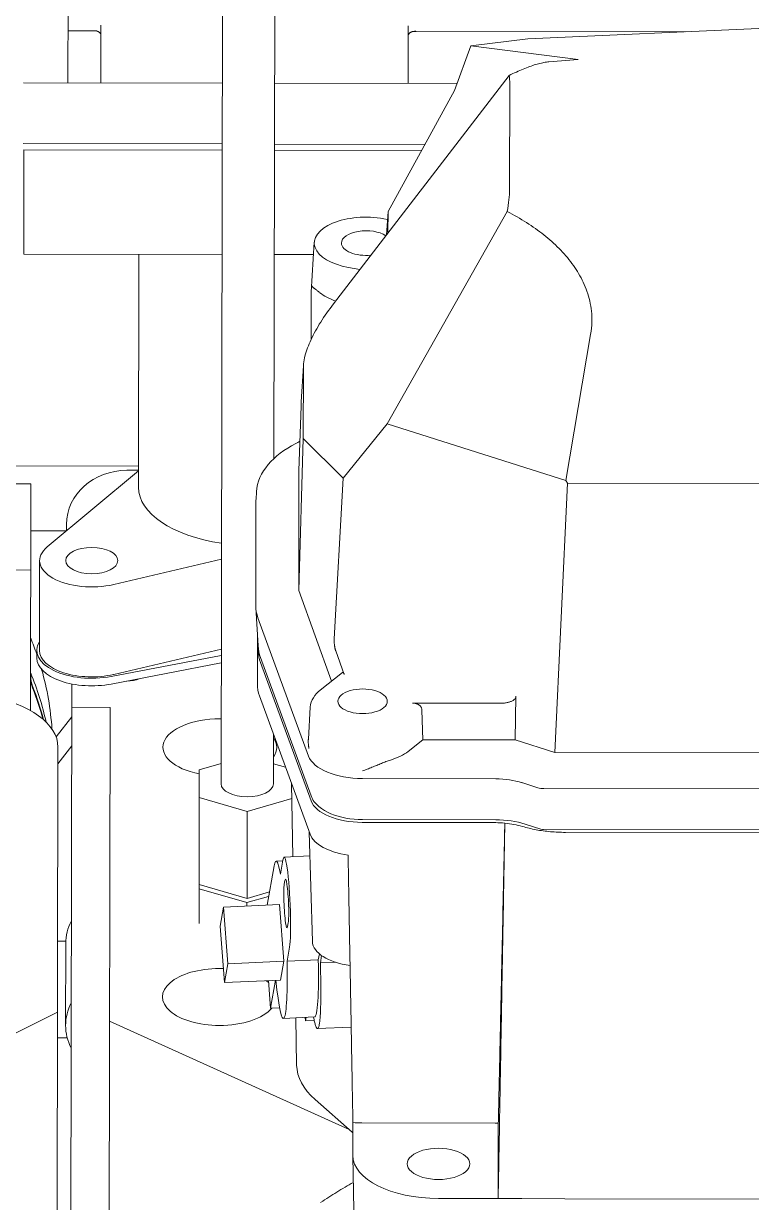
# Model space of a CAD drawing. Extents: x 766778 to 845620, y 133762 to 209800.
# Drawn here: x 785565.8 to 785698.5, y 190970.6 to 191185.5 of the extents above; entities that cross this region are included whole.
import ezdxf

# ---------------------------------------------------------------- set-up
doc = ezdxf.new("R2010")
doc.units = 0
doc.header["$MEASUREMENT"] = 0
doc.layers.get('0').update_dxf_attribs({"color": 1, "linetype": 'CONTINUOUS'})
doc.layers.add('LA-4748_SHOWN', color=2, linetype='CONTINUOUS', lineweight=53)

# ---------------------------------------------------------------- blocks, each defined once
blk = doc.blocks.new('ENGINE')
at = {"layer": 'LA-4748_SHOWN', "color": 252, "lineweight": 5}
for p, q in [((944525.45, 205869.1), (944525.63, 205903.84)), ((944552.92, 205741.26), (944553.72, 205893.61)), ((944562.75, 205800.47), (944563.24, 205893.56)), ((944531.45, 205869.07), (944531.5, 205879.57)), ((944587.45, 205868.77), (944587.5, 205879.27)), ((944530.08, 205878.55), (944525.5, 205878.58)), ((944530.71, 205878.52), (944525.5, 205878.55)), ((944530.08, 205878.55), (944530.1, 205878.55)), ((944530.1, 205878.55), (944530.11, 205878.55)), ((944530.11, 205878.55), (944530.13, 205878.55)), ((944530.13, 205878.55), (944530.14, 205878.55)), ((944530.14, 205878.55), (944530.15, 205878.55)), ((944530.15, 205878.55), (944530.16, 205878.55)), ((944530.16, 205878.55), (944530.17, 205878.55)), ((944530.17, 205878.55), (944530.18, 205878.55)), ((944530.18, 205878.55), (944530.19, 205878.55)), ((944530.19, 205878.55), (944530.2, 205878.55)), ((944530.2, 205878.55), (944530.21, 205878.55)), ((944530.21, 205878.55), (944530.22, 205878.55)), ((944530.22, 205878.55), (944530.24, 205878.55)), ((944530.24, 205878.55), (944530.26, 205878.56)), ((944530.26, 205878.56), (944530.28, 205878.56)), ((944530.28, 205878.56), (944530.3, 205878.56)), ((944530.3, 205878.56), (944530.32, 205878.56)), ((944530.32, 205878.56), (944530.35, 205878.56)), ((944530.35, 205878.56), (944530.37, 205878.56)), ((944530.37, 205878.56), (944530.4, 205878.56)), ((944530.4, 205878.56), (944530.43, 205878.56)), ((944530.43, 205878.56), (944530.45, 205878.56)), ((944530.45, 205878.56), (944530.48, 205878.56)), ((944530.48, 205878.56), (944530.51, 205878.56)), ((944530.53, 205878.56), (944530.51, 205878.56)), ((944530.56, 205878.56), (944530.53, 205878.56)), ((944530.58, 205878.55), (944530.56, 205878.56)), ((944530.61, 205878.55), (944530.58, 205878.55)), ((944530.65, 205878.54), (944530.61, 205878.55)), ((944530.68, 205878.53), (944530.65, 205878.54)), ((944530.72, 205878.52), (944530.68, 205878.53)), ((944530.76, 205878.51), (944530.72, 205878.52)), ((944530.8, 205878.49), (944530.76, 205878.51)), ((944530.84, 205878.48), (944530.8, 205878.49)), ((944530.89, 205878.45), (944530.84, 205878.48)), ((944530.94, 205878.43), (944530.89, 205878.45)), ((944530.98, 205878.4), (944530.94, 205878.43)), ((944531.03, 205878.38), (944530.98, 205878.4)), ((944531.08, 205878.34), (944531.03, 205878.38)), ((944531.13, 205878.31), (944531.08, 205878.34)), ((944531.17, 205878.27), (944531.13, 205878.31)), ((944531.22, 205878.23), (944531.17, 205878.27)), ((944531.27, 205878.18), (944531.22, 205878.23)), ((944531.32, 205878.14), (944531.27, 205878.18)), ((944531.36, 205878.09), (944531.32, 205878.14)), ((944531.41, 205878.03), (944531.36, 205878.09)), ((944531.45, 205877.98), (944531.41, 205878.03)), ((944531.49, 205877.92), (944531.45, 205877.98)), ((944587.54, 205877.68), (944587.49, 205877.62)), ((944587.58, 205877.74), (944587.54, 205877.68)), ((944587.63, 205877.79), (944587.58, 205877.74)), ((944587.67, 205877.84), (944587.63, 205877.79)), ((944587.72, 205877.89), (944587.67, 205877.84)), ((944587.77, 205877.93), (944587.72, 205877.89)), ((944587.82, 205877.97), (944587.77, 205877.93)), ((944587.87, 205878.01), (944587.82, 205877.97)), ((944587.92, 205878.04), (944587.87, 205878.01)), ((944587.96, 205878.08), (944587.92, 205878.04)), ((944588.01, 205878.1), (944587.96, 205878.08)), ((944588.06, 205878.13), (944588.01, 205878.1)), ((944588.11, 205878.15), (944588.06, 205878.13)), ((944588.15, 205878.17), (944588.11, 205878.15)), ((944588.19, 205878.19), (944588.15, 205878.17)), ((944588.24, 205878.21), (944588.19, 205878.19)), ((944588.28, 205878.22), (944588.24, 205878.21)), ((944588.31, 205878.23), (944588.28, 205878.22)), ((944637.47, 205877.96), (944588.29, 205878.22)), ((944588.35, 205878.24), (944588.31, 205878.23)), ((944588.38, 205878.24), (944588.35, 205878.24)), ((944588.41, 205878.25), (944588.38, 205878.24)), ((944588.44, 205878.25), (944588.41, 205878.25)), ((944588.47, 205878.25), (944588.44, 205878.25)), ((944588.49, 205878.25), (944588.47, 205878.25)), ((944588.49, 205878.25), (944588.52, 205878.25)), ((944588.52, 205878.25), (944588.55, 205878.25)), ((944588.55, 205878.25), (944588.58, 205878.25)), ((944588.58, 205878.25), (944588.61, 205878.25)), ((944588.61, 205878.25), (944588.63, 205878.25)), ((944588.63, 205878.25), (944588.66, 205878.25)), ((944588.66, 205878.25), (944588.69, 205878.25)), ((944588.69, 205878.25), (944588.71, 205878.25)), ((944588.71, 205878.25), (944588.74, 205878.25)), ((944588.74, 205878.25), (944588.76, 205878.25)), ((944588.76, 205878.25), (944588.77, 205878.25)), ((944588.77, 205878.25), (944588.78, 205878.25)), ((944588.78, 205878.25), (944588.79, 205878.25)), ((944588.79, 205878.25), (944588.8, 205878.25)), ((944588.8, 205878.25), (944588.81, 205878.25)), ((944588.81, 205878.25), (944588.82, 205878.25)), ((944588.82, 205878.25), (944588.83, 205878.25)), ((944588.83, 205878.25), (944588.84, 205878.25)), ((944588.84, 205878.25), (944588.85, 205878.25)), ((944588.85, 205878.25), (944588.86, 205878.24)), ((944588.86, 205878.24), (944588.87, 205878.24)), ((944588.87, 205878.24), (944588.88, 205878.24)), ((944588.88, 205878.24), (944588.9, 205878.24)), ((944588.9, 205878.24), (944588.92, 205878.24)), ((944638.02, 205877.99), (944588.92, 205878.24)), ((944609.32, 205876.79), (944652.75, 205878.6)), ((944595.91, 205867.46), (944598.91, 205875.6)), ((944598.91, 205875.6), (944609.32, 205876.79)), ((944618.43, 205872.99), (944598.91, 205875.6)), ((944612.22, 205872.49), (944612.46, 205872.53)), ((944612.46, 205872.53), (944612.68, 205872.56)), ((944612.68, 205872.56), (944612.91, 205872.59)), ((944612.91, 205872.59), (944613.12, 205872.61)), ((944618.43, 205872.99), (944613.12, 205872.61)), ((944606.2, 205870.32), (944606.53, 205870.48)), ((944606.53, 205870.48), (944606.86, 205870.63)), ((944606.86, 205870.63), (944607.18, 205870.77)), ((944607.18, 205870.77), (944607.5, 205870.91)), ((944607.5, 205870.91), (944607.81, 205871.05)), ((944607.81, 205871.05), (944608.12, 205871.18)), ((944608.12, 205871.18), (944608.43, 205871.3)), ((944608.43, 205871.3), (944608.73, 205871.42)), ((944608.73, 205871.42), (944609.03, 205871.54)), ((944609.03, 205871.54), (944609.32, 205871.65)), ((944609.32, 205871.65), (944609.61, 205871.75)), ((944609.61, 205871.75), (944609.89, 205871.85)), ((944609.89, 205871.85), (944610.17, 205871.95)), ((944610.17, 205871.95), (944610.45, 205872.04)), ((944610.45, 205872.04), (944610.72, 205872.12)), ((944610.72, 205872.12), (944610.98, 205872.2)), ((944610.98, 205872.2), (944611.24, 205872.27)), ((944611.24, 205872.27), (944611.49, 205872.33)), ((944611.49, 205872.33), (944611.74, 205872.39)), ((944611.74, 205872.39), (944611.99, 205872.44)), ((944611.99, 205872.44), (944612.22, 205872.49)), ((944517.33, 205869.14), (944553.59, 205868.95)), ((944563.11, 205868.9), (944596.38, 205868.73)), ((944605.87, 205870.17), (944573.73, 205828.67)), ((944605.87, 205870.17), (944606.2, 205870.32)), ((944605.87, 205849.34), (944605.97, 205868.64)), ((944595.91, 205867.46), (944583.7, 205845.41)), ((944517.23, 205858.03), (944553.53, 205857.84)), ((944563.05, 205857.79), (944590.48, 205857.65)), ((944517.28, 205837.91), (944517.38, 205856.91)), ((944517.38, 205856.91), (944553.52, 205856.72)), ((944563.04, 205856.67), (944589.86, 205856.53)), ((944583.4, 205806.72), (944605.42, 205845.37)), ((944583.42, 205841.18), (944583.7, 205845.41)), ((944583.68, 205841.52), (944583.7, 205845.41)), ((944605.88, 205845.12), (944605.42, 205845.37)), ((944606.33, 205844.88), (944605.88, 205845.12)), ((944606.78, 205844.62), (944606.33, 205844.88)), ((944607.22, 205844.37), (944606.78, 205844.62)), ((944583.61, 205843.99), (944582.91, 205844.11)), ((944607.66, 205844.11), (944607.22, 205844.37)), ((944608.09, 205843.85), (944607.66, 205844.11)), ((944608.51, 205843.59), (944608.09, 205843.85)), ((944608.93, 205843.32), (944608.51, 205843.59)), ((944609.35, 205843.05), (944608.93, 205843.32)), ((944609.76, 205842.78), (944609.35, 205843.05)), ((944610.16, 205842.5), (944609.76, 205842.78)), ((944610.56, 205842.22), (944610.16, 205842.5)), ((944610.95, 205841.94), (944610.56, 205842.22)), ((944611.33, 205841.65), (944610.95, 205841.94)), ((944611.71, 205841.36), (944611.33, 205841.65)), ((944612.09, 205841.07), (944611.71, 205841.36)), ((944612.46, 205840.77), (944612.09, 205841.07)), ((944612.82, 205840.47), (944612.46, 205840.77)), ((944613.17, 205840.17), (944612.82, 205840.47)), ((944570.25, 205839.88), (944569.65, 205830.8)), ((944613.52, 205839.86), (944613.17, 205840.17)), ((944613.86, 205839.55), (944613.52, 205839.86)), ((944614.2, 205839.23), (944613.86, 205839.55)), ((944614.53, 205838.91), (944614.2, 205839.23)), ((944614.85, 205838.59), (944614.53, 205838.91)), ((944615.17, 205838.26), (944614.85, 205838.59)), ((944615.48, 205837.93), (944615.17, 205838.26)), ((944517.28, 205837.91), (944553.42, 205837.72)), ((944538.06, 205795.35), (944538.28, 205837.8)), ((944562.94, 205837.67), (944570.1, 205837.63)), ((944615.78, 205837.59), (944615.48, 205837.93)), ((944616.08, 205837.25), (944615.78, 205837.59)), ((944616.37, 205836.91), (944616.08, 205837.25)), ((944616.65, 205836.56), (944616.37, 205836.91)), ((944616.93, 205836.21), (944616.65, 205836.56)), ((944617.19, 205835.85), (944616.93, 205836.21)), ((944576.47, 205835.26), (944578.53, 205834.88)), ((944617.45, 205835.49), (944617.19, 205835.85)), ((944617.7, 205835.12), (944617.45, 205835.49)), ((944617.95, 205834.75), (944617.7, 205835.12)), ((944618.18, 205834.37), (944617.95, 205834.75)), ((944618.41, 205833.99), (944618.18, 205834.37)), ((944618.63, 205833.61), (944618.41, 205833.99)), ((944569.74, 205832.01), (944569.75, 205831.98)), ((944569.75, 205831.98), (944569.76, 205831.94)), ((944569.76, 205831.94), (944569.77, 205831.9)), ((944569.77, 205831.9), (944569.79, 205831.87)), ((944569.79, 205831.87), (944569.82, 205831.83)), ((944569.82, 205831.83), (944569.85, 205831.79)), ((944569.85, 205831.79), (944569.88, 205831.75)), ((944569.88, 205831.75), (944569.92, 205831.71)), ((944569.92, 205831.71), (944569.97, 205831.67)), ((944618.84, 205833.22), (944618.63, 205833.61)), ((944619.04, 205832.82), (944618.84, 205833.22)), ((944619.23, 205832.42), (944619.04, 205832.82)), ((944619.41, 205832.01), (944619.23, 205832.42)), ((944619.59, 205831.6), (944619.41, 205832.01)), ((944569.65, 205830.65), (944569.6, 205822.15)), ((944569.97, 205831.67), (944570.02, 205831.62)), ((944570.02, 205831.62), (944570.07, 205831.57)), ((944570.07, 205831.57), (944570.13, 205831.53)), ((944570.13, 205831.53), (944570.2, 205831.48)), ((944570.2, 205831.48), (944570.27, 205831.42)), ((944570.27, 205831.42), (944570.34, 205831.37)), ((944570.34, 205831.37), (944570.42, 205831.31)), ((944570.42, 205831.31), (944570.5, 205831.25)), ((944570.5, 205831.25), (944570.59, 205831.18)), ((944570.59, 205831.18), (944570.69, 205831.11)), ((944570.69, 205831.11), (944570.79, 205831.04)), ((944570.79, 205831.04), (944570.89, 205830.96)), ((944570.89, 205830.96), (944571, 205830.87)), ((944571, 205830.87), (944571.11, 205830.78)), ((944571.11, 205830.78), (944571.23, 205830.69)), ((944619.75, 205831.18), (944619.59, 205831.6)), ((944619.9, 205830.76), (944619.75, 205831.18)), ((944620.05, 205830.33), (944619.9, 205830.76)), ((944620.18, 205829.89), (944620.05, 205830.33)), ((944620.3, 205829.45), (944620.18, 205829.89)), ((944573.08, 205827.82), (944572.77, 205827.4)), ((944573.4, 205828.24), (944573.08, 205827.82)), ((944573.73, 205828.67), (944573.4, 205828.24)), ((944620.41, 205829), (944620.3, 205829.45)), ((944620.51, 205828.55), (944620.41, 205829)), ((944620.6, 205828.08), (944620.51, 205828.55)), ((944620.67, 205827.61), (944620.6, 205828.08)), ((944620.72, 205827.13), (944620.67, 205827.61)), ((944571.37, 205825.33), (944571.11, 205824.92)), ((944571.63, 205825.73), (944571.37, 205825.33)), ((944571.9, 205826.15), (944571.63, 205825.73)), ((944572.18, 205826.56), (944571.9, 205826.15)), ((944572.47, 205826.98), (944572.18, 205826.56)), ((944572.77, 205827.4), (944572.47, 205826.98)), ((944620.76, 205826.64), (944620.72, 205827.13)), ((944620.79, 205826.13), (944620.76, 205826.64)), ((944620.78, 205825.1), (944620.79, 205825.62)), ((944620.79, 205825.62), (944620.79, 205826.13)), ((944570.19, 205823.32), (944569.99, 205822.93)), ((944570.41, 205823.72), (944570.19, 205823.32)), ((944570.64, 205824.12), (944570.41, 205823.72)), ((944570.87, 205824.52), (944570.64, 205824.12)), ((944571.11, 205824.92), (944570.87, 205824.52)), ((944620.55, 205822.91), (944620.64, 205823.47)), ((944620.64, 205823.47), (944620.71, 205824.03)), ((944620.71, 205824.03), (944620.75, 205824.57)), ((944620.75, 205824.57), (944620.78, 205825.1)), ((944569.1, 205821), (944568.95, 205820.63)), ((944569.26, 205821.38), (944569.1, 205821)), ((944569.42, 205821.76), (944569.26, 205821.38)), ((944569.6, 205822.15), (944569.42, 205821.76)), ((944569.79, 205822.54), (944569.6, 205822.15)), ((944569.99, 205822.93), (944569.79, 205822.54)), ((944615.94, 205796.32), (944620.55, 205822.91)), ((944568.48, 205819.15), (944568.39, 205818.79)), ((944568.58, 205819.52), (944568.48, 205819.15)), ((944568.69, 205819.88), (944568.58, 205819.52)), ((944568.82, 205820.25), (944568.69, 205819.88)), ((944568.95, 205820.63), (944568.82, 205820.25)), ((944568.18, 205817.37), (944567.77, 205810.78)), ((944568.17, 205817.06), (944568.11, 205804.14)), ((944568.18, 205817.39), (944568.17, 205817.06)), ((944568.21, 205817.74), (944568.18, 205817.39)), ((944568.26, 205818.08), (944568.21, 205817.74)), ((944568.32, 205818.44), (944568.26, 205818.08)), ((944568.39, 205818.79), (944568.32, 205818.44)), ((944567.74, 205810.3), (944567.75, 205810.4)), ((944567.74, 205810.27), (944567.74, 205810.3)), ((944567.74, 205810.23), (944567.74, 205810.27)), ((944567.74, 205810.2), (944567.74, 205810.23)), ((944567.75, 205810.53), (944567.76, 205810.59)), ((944567.75, 205810.49), (944567.75, 205810.53)), ((944567.75, 205810.46), (944567.75, 205810.49)), ((944567.75, 205810.4), (944567.75, 205810.46)), ((944567.76, 205810.72), (944567.77, 205810.75)), ((944567.76, 205810.69), (944567.76, 205810.72)), ((944567.76, 205810.65), (944567.76, 205810.69)), ((944567.76, 205810.62), (944567.76, 205810.65)), ((944567.76, 205810.59), (944567.76, 205810.62)), ((944567.77, 205810.75), (944567.77, 205810.78)), ((944567.3, 205798.27), (944567.73, 205810)), ((944567.73, 205810.13), (944567.74, 205810.17)), ((944567.73, 205810.1), (944567.73, 205810.13)), ((944567.73, 205810), (944567.73, 205810.1)), ((944567.74, 205810.17), (944567.74, 205810.2)), ((944583.4, 205806.72), (944575.36, 205796.86)), ((944615.94, 205796.32), (944583.4, 205806.72)), ((944567.19, 205776.4), (944568.11, 205804.14)), ((944575.36, 205796.86), (944568.11, 205804.14)), ((944564.57, 205801.92), (944563.92, 205801.45)), ((944565.27, 205802.37), (944564.57, 205801.92)), ((944565.99, 205802.8), (944565.27, 205802.37)), ((944566.76, 205803.21), (944565.99, 205802.8)), ((944567.14, 205803.42), (944566.76, 205803.21)), ((944567.5, 205803.64), (944567.14, 205803.42)), ((944562.19, 205799.93), (944561.7, 205799.38)), ((944562.73, 205800.45), (944562.19, 205799.93)), ((944563.3, 205800.96), (944562.73, 205800.45)), ((944563.92, 205801.45), (944563.3, 205800.96)), ((944502.74, 205799.36), (944538.08, 205799.17)), ((944521.38, 205784.53), (944538.08, 205798.32)), ((944538.08, 205798.43), (944535.97, 205798.44)), ((944560.5, 205797.64), (944560.2, 205797.02)), ((944560.85, 205798.23), (944560.5, 205797.64)), ((944561.25, 205798.82), (944560.85, 205798.23)), ((944561.7, 205799.38), (944561.25, 205798.82)), ((944567.3, 205798.27), (944567.19, 205776.4)), ((944502.72, 205796.11), (944518.46, 205796.03)), ((944518.25, 205754.68), (944518.46, 205796.03)), ((944559.76, 205795.75), (944559.63, 205795.09)), ((944559.95, 205796.39), (944559.76, 205795.75)), ((944560.2, 205797.02), (944559.95, 205796.39)), ((944573.63, 205767.58), (944575.36, 205796.86)), ((944613.77, 205746.74), (944616.27, 205795.84)), ((944615.94, 205796.32), (944616.27, 205795.84)), ((944616.27, 205795.84), (944709.66, 205795.35)), ((944559.55, 205794.43), (944559.46, 205793.07)), ((944559.63, 205795.09), (944559.55, 205794.43)), ((944559.45, 205792.7), (944559.35, 205773.7)), ((944524.9, 205787.44), (944518.42, 205787.48)), ((944524.92, 205788.61), (944524.91, 205787.45)), ((944518.38, 205780.32), (944510.88, 205780.36)), ((944519.9, 205765.66), (944519.99, 205782.05)), ((944553.13, 205782.17), (944533.49, 205777.63)), ((944573.11, 205759.87), (944567.19, 205776.4)), ((944559.74, 205766.34), (944559.36, 205773.33)), ((944559.74, 205771.48), (944568.87, 205746.24)), ((944559.64, 205768.32), (944559.59, 205759.41)), ((944573.62, 205767.46), (944573.63, 205767.58)), ((944573.62, 205767.34), (944573.62, 205767.46)), ((944573.62, 205767.23), (944573.62, 205767.34)), ((944519.4, 205764.28), (944519.4, 205765.66)), ((944553.05, 205765.77), (944533.41, 205761.24)), ((944559.74, 205766.34), (944559.8, 205765.8)), ((944559.8, 205765.8), (944559.89, 205765.26)), ((944559.81, 205765.72), (944559.8, 205765.47)), ((944559.89, 205765.26), (944560.02, 205764.73)), ((944573.62, 205767.12), (944573.62, 205767.23)), ((944573.62, 205767.02), (944573.62, 205767.12)), ((944573.63, 205766.92), (944573.62, 205767.02)), ((944573.64, 205766.82), (944573.63, 205766.92)), ((944573.64, 205766.72), (944573.64, 205766.82)), ((944573.65, 205766.62), (944573.64, 205766.72)), ((944573.66, 205766.53), (944573.65, 205766.62)), ((944573.67, 205766.44), (944573.66, 205766.53)), ((944573.68, 205766.34), (944573.67, 205766.44)), ((944573.69, 205766.25), (944573.68, 205766.34)), ((944573.71, 205766.17), (944573.69, 205766.25)), ((944573.72, 205766.08), (944573.71, 205766.17)), ((944573.74, 205765.99), (944573.72, 205766.08)), ((944573.75, 205765.91), (944573.74, 205765.99)), ((944573.77, 205765.83), (944573.75, 205765.91)), ((944573.79, 205765.75), (944573.77, 205765.83)), ((944573.81, 205765.67), (944573.79, 205765.75)), ((944573.83, 205765.59), (944573.81, 205765.67)), ((944573.85, 205765.52), (944573.83, 205765.59)), ((944573.87, 205765.44), (944573.85, 205765.52)), ((944573.89, 205765.38), (944573.87, 205765.44)), ((944573.89, 205765.38), (944575.43, 205761.09)), ((944532.94, 205759.49), (944553.03, 205763.26)), ((944553.04, 205764.64), (944532.95, 205760.87)), ((944560.02, 205764.73), (944560.18, 205764.21)), ((944569.31, 205738.97), (944560.18, 205764.21)), ((944560.19, 205763.3), (944569.32, 205738.06)), ((944571.03, 205758.24), (944575.12, 205761.46)), ((944575.12, 205761.45), (944575.13, 205761.46)), ((944575.13, 205761.46), (944575.14, 205761.47)), ((944575.14, 205761.47), (944575.15, 205761.47)), ((944575.15, 205761.47), (944575.16, 205761.47)), ((944575.16, 205761.47), (944575.18, 205761.48)), ((944575.18, 205761.48), (944575.19, 205761.47)), ((944575.19, 205761.47), (944575.2, 205761.47)), ((944575.2, 205761.47), (944575.21, 205761.47)), ((944575.21, 205761.47), (944575.22, 205761.46)), ((944575.22, 205761.46), (944575.24, 205761.45)), ((944575.24, 205761.45), (944575.25, 205761.44)), ((944575.25, 205761.44), (944575.26, 205761.42)), ((944575.26, 205761.42), (944575.27, 205761.41)), ((944575.27, 205761.41), (944575.29, 205761.39)), ((944575.29, 205761.39), (944575.3, 205761.37)), ((944575.3, 205761.37), (944575.31, 205761.35)), ((944575.31, 205761.35), (944575.33, 205761.32)), ((944575.33, 205761.32), (944575.34, 205761.3)), ((944575.34, 205761.3), (944575.36, 205761.27)), ((944575.36, 205761.27), (944575.37, 205761.24)), ((944575.37, 205761.24), (944575.39, 205761.2)), ((944575.39, 205761.2), (944575.4, 205761.17)), ((944575.4, 205761.17), (944575.42, 205761.13)), ((944575.42, 205761.13), (944575.43, 205761.09)), ((944525.1, 205632.3), (944525.77, 205759.53)), ((944559.98, 205757.22), (944569.1, 205731.98)), ((944569.8, 205756.88), (944569.58, 205756.48)), ((944570.06, 205757.26), (944569.8, 205756.88)), ((944570.35, 205757.61), (944570.06, 205757.26)), ((944570.68, 205757.94), (944570.35, 205757.61)), ((944571.03, 205758.24), (944570.68, 205757.94)), ((944606.54, 205756.55), (944606.46, 205756.46)), ((944606.71, 205757.01), (944606.54, 205749.05)), ((944606.61, 205756.64), (944606.54, 205756.55)), ((944606.66, 205756.74), (944606.61, 205756.64)), ((944606.7, 205756.87), (944606.66, 205756.74)), ((944606.71, 205757.01), (944606.7, 205756.87)), ((944525.75, 205755.28), (944532.75, 205755.24)), ((944531.77, 205568.07), (944532.75, 205755.24)), ((944569.23, 205755.15), (944568.85, 205749.33)), ((944569.29, 205755.61), (944569.23, 205755.15)), ((944569.41, 205756.06), (944569.29, 205755.61)), ((944569.58, 205756.48), (944569.41, 205756.06)), ((944587.85, 205755.84), (944587.97, 205755.83)), ((944587.85, 205755.84), (944604.01, 205755.75)), ((944587.97, 205755.83), (944588.09, 205755.83)), ((944588.09, 205755.83), (944588.21, 205755.81)), ((944588.21, 205755.81), (944588.31, 205755.79)), ((944588.31, 205755.79), (944588.42, 205755.77)), ((944588.42, 205755.77), (944588.52, 205755.74)), ((944588.52, 205755.74), (944588.61, 205755.7)), ((944588.61, 205755.7), (944588.7, 205755.67)), ((944588.7, 205755.67), (944588.78, 205755.63)), ((944588.78, 205755.63), (944588.87, 205755.58)), ((944588.87, 205755.58), (944588.94, 205755.54)), ((944588.94, 205755.54), (944589.02, 205755.49)), ((944589.02, 205755.49), (944589.09, 205755.43)), ((944589.09, 205755.43), (944589.16, 205755.38)), ((944589.16, 205755.38), (944589.23, 205755.32)), ((944589.23, 205755.32), (944589.29, 205755.26)), ((944589.29, 205755.26), (944589.35, 205755.19)), ((944589.35, 205755.19), (944589.4, 205755.12)), ((944589.4, 205755.12), (944589.44, 205755.04)), ((944589.44, 205755.04), (944589.48, 205754.96)), ((944589.48, 205754.96), (944589.51, 205754.87)), ((944589.51, 205754.87), (944589.54, 205754.78)), ((944589.54, 205754.78), (944589.55, 205754.67)), ((944589.55, 205754.67), (944589.56, 205754.56)), ((944589.71, 205749.14), (944589.56, 205754.56)), ((944604.17, 205755.75), (944604.01, 205755.75)), ((944604.34, 205755.76), (944604.17, 205755.75)), ((944604.5, 205755.77), (944604.34, 205755.76)), ((944604.65, 205755.78), (944604.5, 205755.77)), ((944604.8, 205755.8), (944604.65, 205755.78)), ((944604.95, 205755.82), (944604.8, 205755.8)), ((944605.09, 205755.85), (944604.95, 205755.82)), ((944605.23, 205755.88), (944605.09, 205755.85)), ((944605.36, 205755.91), (944605.23, 205755.88)), ((944605.49, 205755.95), (944605.36, 205755.91)), ((944605.62, 205755.99), (944605.49, 205755.95)), ((944605.74, 205756.03), (944605.62, 205755.99)), ((944605.85, 205756.08), (944605.74, 205756.03)), ((944605.96, 205756.14), (944605.85, 205756.08)), ((944606.07, 205756.19), (944605.96, 205756.14)), ((944606.18, 205756.26), (944606.07, 205756.19)), ((944606.27, 205756.32), (944606.18, 205756.26)), ((944606.37, 205756.39), (944606.27, 205756.32)), ((944606.46, 205756.46), (944606.37, 205756.39)), ((944525.74, 205753.57), (944522.87, 205749.9)), ((944562.48, 205750.28), (944562.44, 205741.21)), ((944522.16, 205547.48), (944523.21, 205748.04)), ((944523.2, 205744.98), (944525.71, 205748.28)), ((944568.85, 205749.29), (944568.84, 205749.22)), ((944568.84, 205749.22), (944568.84, 205749.15)), ((944568.84, 205749.15), (944568.84, 205749.07)), ((944568.84, 205749.07), (944568.84, 205749)), ((944568.84, 205749), (944568.84, 205748.93)), ((944568.84, 205748.93), (944568.84, 205748.86)), ((944568.84, 205748.86), (944568.84, 205748.79)), ((944568.84, 205748.79), (944568.84, 205748.71)), ((944568.84, 205748.71), (944568.84, 205748.64)), ((944568.84, 205748.64), (944568.84, 205748.57)), ((944568.84, 205748.57), (944568.85, 205748.5)), ((944568.85, 205749.36), (944568.85, 205749.29)), ((944568.85, 205748.5), (944568.85, 205748.42)), ((944568.85, 205748.42), (944568.86, 205748.35)), ((944568.86, 205748.35), (944568.87, 205748.28)), ((944568.87, 205748.28), (944568.87, 205748.2)), ((944568.87, 205748.2), (944568.88, 205748.13)), ((944568.88, 205748.13), (944568.89, 205748.06)), ((944568.89, 205748.06), (944568.9, 205747.98)), ((944568.9, 205747.98), (944568.91, 205747.91)), ((944587.04, 205747.04), (944589.71, 205749.14)), ((944589.71, 205749.14), (944606.54, 205749.05)), ((944613.77, 205746.74), (944606.54, 205749.05)), ((944568.91, 205747.91), (944568.92, 205747.84)), ((944568.92, 205747.84), (944568.93, 205747.76)), ((944568.93, 205747.76), (944568.94, 205747.69)), ((944568.94, 205747.69), (944568.96, 205747.62)), ((944711.64, 205746.22), (944613.77, 205746.74)), ((944548.81, 205715.78), (944548.96, 205743.8)), ((944552.94, 205744.92), (944548.96, 205743.8)), ((944564.68, 205744.22), (944562.46, 205744.87)), ((944578.91, 205743.58), (944579.12, 205743.66)), ((944579.12, 205743.66), (944579.34, 205743.74)), ((944579.34, 205743.74), (944579.56, 205743.82)), ((944579.56, 205743.82), (944579.77, 205743.9)), ((944579.77, 205743.9), (944579.99, 205743.98)), ((944579.99, 205743.98), (944580.21, 205744.07)), ((944580.21, 205744.07), (944580.42, 205744.15)), ((944580.42, 205744.15), (944580.64, 205744.24)), ((944580.64, 205744.24), (944580.86, 205744.33)), ((944580.86, 205744.33), (944581.07, 205744.42)), ((944581.07, 205744.42), (944581.29, 205744.5)), ((944581.29, 205744.5), (944581.5, 205744.59)), ((944581.5, 205744.59), (944581.71, 205744.68)), ((944581.71, 205744.68), (944581.93, 205744.77)), ((944581.93, 205744.77), (944582.14, 205744.85)), ((944582.14, 205744.85), (944582.35, 205744.94)), ((944582.35, 205744.94), (944582.56, 205745.02)), ((944582.56, 205745.02), (944582.77, 205745.1)), ((944582.77, 205745.1), (944582.98, 205745.18)), ((944582.98, 205745.18), (944583.19, 205745.26)), ((944583.19, 205745.26), (944583.39, 205745.33)), ((944583.39, 205745.33), (944583.6, 205745.4)), ((944583.6, 205745.4), (944583.8, 205745.46)), ((944578.68, 205742.1), (944602.98, 205741.97)), ((944578.69, 205743.51), (944578.91, 205743.58)), ((944565.94, 205727.9), (944565.74, 205741.27)), ((944607.76, 205741.26), (944610.65, 205740.33)), ((944611.71, 205740.17), (944713.63, 205739.64)), ((944548.93, 205738.76), (944557.65, 205736.19)), ((944557.65, 205736.19), (944565.78, 205738.5)), ((944569.31, 205738.97), (944569.43, 205738.69)), ((944569.43, 205738.69), (944569.56, 205738.42)), ((944569.56, 205738.42), (944569.71, 205738.16)), ((944569.71, 205738.16), (944569.88, 205737.92)), ((944569.88, 205737.92), (944570.27, 205737.45)), ((944570.27, 205737.45), (944570.71, 205737.03)), ((944557.57, 205720.35), (944557.65, 205736.19)), ((944570.71, 205737.03), (944571.19, 205736.65)), ((944571.19, 205736.65), (944571.72, 205736.3)), ((944571.72, 205736.3), (944572.29, 205735.99)), ((944572.29, 205735.99), (944572.9, 205735.71)), ((944572.9, 205735.71), (944573.54, 205735.46)), ((944573.54, 205735.46), (944574.21, 205735.25)), ((944574.21, 205735.25), (944574.91, 205735.06)), ((944574.91, 205735.06), (944575.63, 205734.91)), ((944575.63, 205734.91), (944576.36, 205734.79)), ((944576.36, 205734.79), (944577.12, 205734.7)), ((944577.12, 205734.7), (944577.88, 205734.65)), ((944577.88, 205734.65), (944578.64, 205734.63)), ((944602.94, 205734.5), (944578.64, 205734.63)), ((944578.64, 205734.12), (944602.94, 205733.99)), ((944602.94, 205734.5), (944603.65, 205734.49)), ((944603.65, 205734.49), (944604.36, 205734.44)), ((944604.36, 205734.44), (944605.06, 205734.38)), ((944604.59, 205733), (944604.57, 205732.55)), ((944604.59, 205732.89), (944604.58, 205732.4)), ((944604.6, 205733.46), (944604.59, 205733)), ((944604.6, 205733.38), (944604.59, 205732.89)), ((944604.61, 205733.91), (944604.6, 205733.46)), ((944604.61, 205733.86), (944604.6, 205733.38)), ((944604.61, 205733.91), (944604.61, 205733.86)), ((944605.06, 205734.38), (944605.75, 205734.29)), ((944605.75, 205734.29), (944606.42, 205734.18)), ((944606.42, 205734.18), (944607.07, 205734.04)), ((944607.07, 205734.04), (944607.7, 205733.88)), ((944607.7, 205733.88), (944608.29, 205733.71)), ((944608.1, 205733.18), (944607.8, 205733.27)), ((944608.41, 205733.1), (944608.1, 205733.18)), ((944611.19, 205732.78), (944608.29, 205733.71)), ((944608.72, 205733.02), (944608.41, 205733.1)), ((944609.02, 205732.94), (944608.72, 205733.02)), ((944609.34, 205732.87), (944609.02, 205732.94)), ((944569.46, 205712.43), (944568.96, 205732.38)), ((944604.53, 205730.75), (944604.52, 205730.3)), ((944604.54, 205731.2), (944604.53, 205730.75)), ((944604.55, 205731.65), (944604.54, 205731.2)), ((944604.55, 205730.94), (944604.54, 205730.45)), ((944604.56, 205732.1), (944604.55, 205731.65)), ((944604.56, 205731.43), (944604.55, 205730.94)), ((944604.57, 205732.55), (944604.56, 205732.1)), ((944604.57, 205731.92), (944604.56, 205731.43)), ((944604.58, 205732.4), (944604.57, 205731.92)), ((944609.65, 205732.8), (944609.34, 205732.87)), ((944609.97, 205732.73), (944609.65, 205732.8)), ((944610.29, 205732.67), (944609.97, 205732.73)), ((944610.61, 205732.61), (944610.29, 205732.67)), ((944610.94, 205732.56), (944610.61, 205732.61)), ((944611.27, 205732.51), (944610.94, 205732.56)), ((944611.44, 205732.72), (944611.19, 205732.78)), ((944611.6, 205732.46), (944611.27, 205732.51)), ((944611.68, 205732.71), (944611.44, 205732.72)), ((944611.93, 205732.42), (944611.6, 205732.46)), ((944713.59, 205732.17), (944611.68, 205732.71)), ((944612.26, 205732.38), (944611.93, 205732.42)), ((944612.6, 205732.34), (944612.26, 205732.38)), ((944612.93, 205732.31), (944612.6, 205732.34)), ((944613.27, 205732.28), (944612.93, 205732.31)), ((944613.6, 205732.25), (944613.27, 205732.28)), ((944613.94, 205732.23), (944613.6, 205732.25)), ((944614.27, 205732.21), (944613.94, 205732.23)), ((944614.61, 205732.2), (944614.27, 205732.21)), ((944614.95, 205732.19), (944614.61, 205732.2)), ((944615.29, 205732.18), (944614.95, 205732.19)), ((944615.63, 205732.17), (944615.29, 205732.18)), ((944615.63, 205732.17), (944709.63, 205731.68)), ((944604.48, 205728.95), (944604.47, 205728.5)), ((944604.5, 205729.4), (944604.48, 205728.95)), ((944604.51, 205728.99), (944604.49, 205728.5)), ((944604.51, 205729.85), (944604.5, 205729.4)), ((944604.52, 205730.3), (944604.51, 205729.85)), ((944604.52, 205729.48), (944604.51, 205728.99)), ((944604.53, 205729.97), (944604.52, 205729.48)), ((944604.54, 205730.45), (944604.53, 205729.97)), ((944564.12, 205727.17), (944562.9, 205727.12)), ((944564.14, 205727.31), (944563.66, 205724.71)), ((944569.07, 205728.03), (944564.36, 205727.83)), ((944576.03, 205727.72), (944576.02, 205728.16)), ((944576.03, 205727.29), (944576.03, 205727.72)), ((944576.04, 205726.86), (944576.03, 205727.29)), ((944576.04, 205726.43), (944576.04, 205726.86)), ((944604.43, 205726.7), (944604.42, 205726.25)), ((944604.44, 205727.15), (944604.43, 205726.7)), ((944604.45, 205727.6), (944604.44, 205727.15)), ((944604.45, 205726.55), (944604.44, 205726.06)), ((944604.46, 205728.05), (944604.45, 205727.6)), ((944604.46, 205727.03), (944604.45, 205726.55)), ((944604.47, 205728.5), (944604.46, 205728.05)), ((944604.47, 205727.52), (944604.46, 205727.03)), ((944604.48, 205728.01), (944604.47, 205727.52)), ((944604.49, 205728.5), (944604.48, 205728.01)), ((944562.53, 205726.24), (944561.22, 205719.1)), ((944576.05, 205726), (944576.04, 205726.43)), ((944576.06, 205725.57), (944576.05, 205726)), ((944576.06, 205725.13), (944576.06, 205725.57)), ((944576.07, 205724.7), (944576.06, 205725.13)), ((944576.08, 205724.27), (944576.07, 205724.7)), ((944604.37, 205724.46), (944604.36, 205724.01)), ((944604.38, 205724.9), (944604.37, 205724.46)), ((944604.39, 205725.35), (944604.38, 205724.9)), ((944604.4, 205725.8), (944604.39, 205725.35)), ((944604.42, 205726.25), (944604.4, 205725.8)), ((944604.41, 205724.59), (944604.4, 205724.1)), ((944604.42, 205725.08), (944604.41, 205724.59)), ((944604.43, 205725.57), (944604.42, 205725.08)), ((944604.44, 205726.06), (944604.43, 205725.57)), ((944548.85, 205722.91), (944557.57, 205720.35)), ((944564.38, 205722.89), (944564.5, 205723.56)), ((944576.08, 205723.84), (944576.08, 205724.27)), ((944576.09, 205723.4), (944576.08, 205723.84)), ((944576.09, 205722.97), (944576.09, 205723.4)), ((944576.1, 205722.54), (944576.09, 205722.97)), ((944576.11, 205722.1), (944576.1, 205722.54)), ((944604.31, 205722.22), (944604.3, 205721.77)), ((944604.33, 205722.66), (944604.31, 205722.22)), ((944604.34, 205723.11), (944604.33, 205722.66)), ((944604.35, 205723.56), (944604.34, 205723.11)), ((944604.36, 205724.01), (944604.35, 205723.56)), ((944604.37, 205722.62), (944604.36, 205722.13)), ((944604.38, 205723.12), (944604.37, 205722.62)), ((944604.39, 205723.61), (944604.38, 205723.12)), ((944604.4, 205724.1), (944604.39, 205723.61)), ((944548.85, 205722.13), (944557.56, 205719.57)), ((944557.56, 205719.57), (944561.51, 205720.68)), ((944557.57, 205720.35), (944561.66, 205721.5)), ((944576.11, 205721.67), (944576.11, 205722.1)), ((944576.12, 205721.23), (944576.11, 205721.67)), ((944576.13, 205720.8), (944576.12, 205721.23)), ((944576.13, 205720.36), (944576.13, 205720.8)), ((944576.14, 205719.93), (944576.13, 205720.36)), ((944604.27, 205720.43), (944604.26, 205719.98)), ((944604.28, 205720.87), (944604.27, 205720.43)), ((944604.29, 205721.32), (944604.28, 205720.87)), ((944604.3, 205721.77), (944604.29, 205721.32)), ((944604.32, 205720.17), (944604.31, 205719.68)), ((944604.33, 205720.66), (944604.32, 205720.17)), ((944604.34, 205721.15), (944604.33, 205720.66)), ((944604.35, 205721.64), (944604.34, 205721.15)), ((944604.36, 205722.13), (944604.35, 205721.64)), ((944553.27, 205718.76), (944552.64, 205715.31)), ((944563.48, 205719.2), (944553.27, 205718.76)), ((944554.02, 205708.44), (944553.27, 205718.76)), ((944557.56, 205718.94), (944557.56, 205719.57)), ((944564.24, 205708.88), (944563.48, 205719.2)), ((944576.15, 205719.49), (944576.14, 205719.93)), ((944576.15, 205719.06), (944576.15, 205719.49)), ((944576.16, 205718.62), (944576.15, 205719.06)), ((944576.16, 205718.19), (944576.16, 205718.62)), ((944576.17, 205717.75), (944576.16, 205718.19)), ((944604.21, 205718.2), (944604.2, 205717.75)), ((944604.22, 205718.64), (944604.21, 205718.2)), ((944604.24, 205719.09), (944604.22, 205718.64)), ((944604.25, 205719.53), (944604.24, 205719.09)), ((944604.26, 205719.98), (944604.25, 205719.53)), ((944604.28, 205718.2), (944604.27, 205717.71)), ((944604.29, 205718.69), (944604.28, 205718.2)), ((944604.3, 205719.18), (944604.29, 205718.69)), ((944604.31, 205719.68), (944604.3, 205719.18)), ((944565.06, 205715.87), (944564.94, 205715.2)), ((944576.18, 205717.31), (944576.17, 205717.75)), ((944576.18, 205716.88), (944576.18, 205717.31)), ((944576.19, 205716.44), (944576.18, 205716.88)), ((944576.2, 205716), (944576.19, 205716.44)), ((944576.2, 205715.57), (944576.2, 205716)), ((944604.16, 205715.97), (944604.15, 205715.52)), ((944604.17, 205716.41), (944604.16, 205715.97)), ((944604.18, 205716.86), (944604.17, 205716.41)), ((944604.19, 205717.3), (944604.18, 205716.86)), ((944604.2, 205717.75), (944604.19, 205717.3)), ((944604.22, 205715.73), (944604.21, 205715.24)), ((944604.24, 205716.23), (944604.22, 205715.73)), ((944604.25, 205716.72), (944604.24, 205716.23)), ((944604.26, 205717.21), (944604.25, 205716.72)), ((944604.27, 205717.71), (944604.26, 205717.21)), ((944552.64, 205715.31), (944553.39, 205705)), ((944576.21, 205715.13), (944576.2, 205715.57)), ((944576.22, 205714.69), (944576.21, 205715.13)), ((944576.22, 205714.25), (944576.22, 205714.69)), ((944576.23, 205713.82), (944576.22, 205714.25)), ((944576.23, 205713.38), (944576.23, 205713.82)), ((944604.1, 205713.75), (944604.09, 205713.3)), ((944604.11, 205714.19), (944604.1, 205713.75)), ((944604.12, 205714.63), (944604.11, 205714.19)), ((944604.14, 205715.08), (944604.12, 205714.63)), ((944604.15, 205715.52), (944604.14, 205715.08)), ((944604.18, 205713.76), (944604.17, 205713.26)), ((944604.19, 205714.25), (944604.18, 205713.76)), ((944604.2, 205714.75), (944604.19, 205714.25)), ((944604.21, 205715.24), (944604.2, 205714.75)), ((944524.53, 205712.65), (944523.03, 205712.66)), ((944524.51, 205712.21), (944524.43, 205697.31)), ((944564.82, 205708.85), (944565.3, 205711.45)), ((944576.24, 205712.94), (944576.23, 205713.38)), ((944576.25, 205712.5), (944576.24, 205712.94)), ((944576.25, 205712.06), (944576.25, 205712.5)), ((944576.26, 205711.62), (944576.25, 205712.06)), ((944576.27, 205711.18), (944576.26, 205711.62)), ((944604.05, 205711.53), (944604.03, 205711.08)), ((944604.06, 205711.97), (944604.05, 205711.53)), ((944604.07, 205712.41), (944604.06, 205711.97)), ((944604.08, 205712.86), (944604.07, 205712.41)), ((944604.09, 205713.3), (944604.08, 205712.86)), ((944604.14, 205711.78), (944604.13, 205711.29)), ((944604.15, 205712.28), (944604.14, 205711.78)), ((944604.16, 205712.77), (944604.15, 205712.28)), ((944604.17, 205713.26), (944604.16, 205712.77)), ((944570.52, 205709.09), (944570.72, 205710.18)), ((944570.9, 205708.54), (944571.09, 205709.89)), ((944576.27, 205710.74), (944576.27, 205711.18)), ((944576.28, 205710.3), (944576.27, 205710.74)), ((944576.29, 205709.86), (944576.28, 205710.3)), ((944576.29, 205709.42), (944576.29, 205709.86)), ((944576.3, 205708.98), (944576.29, 205709.42)), ((944603.99, 205709.31), (944603.98, 205708.87)), ((944604, 205709.76), (944603.99, 205709.31)), ((944604.01, 205710.2), (944604, 205709.76)), ((944604.02, 205710.64), (944604.01, 205710.2)), ((944604.03, 205711.08), (944604.02, 205710.64)), ((944604.09, 205709.3), (944604.08, 205708.81)), ((944604.1, 205709.8), (944604.09, 205709.3)), ((944604.11, 205710.29), (944604.1, 205709.8)), ((944604.12, 205710.79), (944604.11, 205710.29)), ((944604.13, 205711.29), (944604.12, 205710.79)), ((944553.39, 205705), (944554.02, 205708.44)), ((944564.24, 205708.88), (944554.02, 205708.44)), ((944563.61, 205705.43), (944564.24, 205708.88)), ((944570.52, 205709.09), (944564.82, 205708.85)), ((944570.9, 205708.54), (944573.63, 205708.66)), ((944570.94, 205704.08), (944570.9, 205708.54)), ((944576.3, 205708.54), (944576.3, 205708.98)), ((944576.31, 205708.1), (944576.3, 205708.54)), ((944576.32, 205707.66), (944576.31, 205708.1)), ((944576.32, 205707.22), (944576.32, 205707.66)), ((944576.33, 205706.78), (944576.32, 205707.22)), ((944603.93, 205707.1), (944603.92, 205706.66)), ((944603.95, 205707.55), (944603.93, 205707.1)), ((944603.96, 205707.99), (944603.95, 205707.55)), ((944603.97, 205708.43), (944603.96, 205707.99)), ((944603.98, 205708.87), (944603.97, 205708.43)), ((944604.05, 205707.32), (944604.04, 205706.82)), ((944604.06, 205707.81), (944604.05, 205707.32)), ((944604.07, 205708.31), (944604.06, 205707.81)), ((944604.08, 205708.81), (944604.07, 205708.31)), ((944563.61, 205705.43), (944553.39, 205705)), ((944561.44, 205705.34), (944561.8, 205700.33)), ((944561.8, 205700.33), (944562.73, 205705.4)), ((944576.34, 205706.33), (944576.33, 205706.78)), ((944576.34, 205705.89), (944576.34, 205706.33)), ((944576.35, 205705.45), (944576.34, 205705.89)), ((944576.36, 205705.01), (944576.35, 205705.45)), ((944576.36, 205704.56), (944576.36, 205705.01)), ((944603.89, 205705.34), (944603.88, 205704.9)), ((944603.9, 205705.78), (944603.89, 205705.34)), ((944603.91, 205706.22), (944603.9, 205705.78)), ((944603.92, 205706.66), (944603.91, 205706.22)), ((944604, 205705.33), (944603.99, 205704.83)), ((944604.01, 205705.83), (944604, 205705.33)), ((944604.03, 205706.32), (944604.01, 205705.83)), ((944604.04, 205706.82), (944604.03, 205706.32)), ((944570.95, 205703.44), (944570.94, 205704.08)), ((944570.95, 205702.86), (944570.95, 205703.44)), ((944570.95, 205702.32), (944570.95, 205702.86)), ((944576.37, 205704.12), (944576.36, 205704.56)), ((944576.38, 205703.68), (944576.37, 205704.12)), ((944576.38, 205703.24), (944576.38, 205703.68)), ((944576.39, 205702.79), (944576.38, 205703.24)), ((944603.83, 205703.14), (944603.82, 205702.7)), ((944603.85, 205703.58), (944603.83, 205703.14)), ((944603.86, 205704.02), (944603.85, 205703.58)), ((944603.87, 205704.46), (944603.86, 205704.02)), ((944603.88, 205704.9), (944603.87, 205704.46)), ((944603.95, 205702.84), (944603.94, 205702.34)), ((944603.96, 205703.34), (944603.95, 205702.84)), ((944603.97, 205703.84), (944603.96, 205703.34)), ((944603.98, 205704.33), (944603.97, 205703.84)), ((944603.99, 205704.83), (944603.98, 205704.33)), ((944570.92, 205700.57), (944570.93, 205700.96)), ((944570.93, 205701.37), (944570.94, 205701.83)), ((944570.93, 205700.96), (944570.93, 205701.37)), ((944570.94, 205701.83), (944570.95, 205702.32)), ((944576.39, 205702.35), (944576.39, 205702.79)), ((944576.4, 205701.9), (944576.39, 205702.35)), ((944576.41, 205701.46), (944576.4, 205701.9)), ((944576.41, 205701.01), (944576.41, 205701.46)), ((944576.42, 205700.57), (944576.41, 205701.01)), ((944603.78, 205700.94), (944603.77, 205700.5)), ((944603.79, 205701.38), (944603.78, 205700.94)), ((944603.8, 205701.82), (944603.79, 205701.38)), ((944603.81, 205702.26), (944603.8, 205701.82)), ((944603.82, 205702.7), (944603.81, 205702.26)), ((944603.91, 205700.84), (944603.9, 205700.34)), ((944603.92, 205701.34), (944603.91, 205700.84)), ((944603.93, 205701.84), (944603.92, 205701.34)), ((944603.94, 205702.34), (944603.93, 205701.84)), ((944522.96, 205699.75), (944485.96, 205681.49)), ((944563.44, 205700.4), (944561.8, 205700.33)), ((944569.82, 205698.69), (944564.13, 205698.45)), ((944566.51, 205689.93), (944566.38, 205698.54)), ((944568.12, 205698.62), (944568.18, 205697.98)), ((944568.18, 205697.98), (944568.27, 205698.63)), ((944569.62, 205698.68), (944569.67, 205698.43)), ((944570.81, 205698.46), (944570.83, 205698.71)), ((944570.83, 205698.71), (944570.84, 205698.97)), ((944570.84, 205698.97), (944570.86, 205699.25)), ((944570.86, 205699.25), (944570.88, 205699.55)), ((944570.88, 205699.55), (944570.89, 205699.86)), ((944570.89, 205699.86), (944570.9, 205700.21)), ((944570.9, 205700.21), (944570.92, 205700.57)), ((944576.43, 205700.13), (944576.42, 205700.57)), ((944576.43, 205699.68), (944576.43, 205700.13)), ((944576.44, 205699.23), (944576.43, 205699.68)), ((944576.45, 205698.79), (944576.44, 205699.23)), ((944576.45, 205698.34), (944576.45, 205698.79)), ((944603.72, 205698.75), (944603.71, 205698.31)), ((944603.74, 205699.18), (944603.72, 205698.75)), ((944603.75, 205699.62), (944603.74, 205699.18)), ((944603.76, 205700.06), (944603.75, 205699.62)), ((944603.77, 205700.5), (944603.76, 205700.06)), ((944603.87, 205698.85), (944603.86, 205698.35)), ((944603.88, 205699.35), (944603.87, 205698.85)), ((944603.89, 205699.85), (944603.88, 205699.35)), ((944603.9, 205700.34), (944603.89, 205699.85)), ((944532.45, 205698.04), (944576.07, 205678.13)), ((944568.18, 205697.98), (944569.75, 205698.04)), ((944569.67, 205698.43), (944569.72, 205698.2)), ((944569.72, 205698.2), (944569.76, 205697.99)), ((944569.76, 205697.99), (944569.81, 205697.8)), ((944569.81, 205697.8), (944569.85, 205697.61)), ((944569.85, 205697.61), (944569.9, 205697.45)), ((944569.9, 205697.45), (944569.94, 205697.3)), ((944569.94, 205697.3), (944569.98, 205697.16)), ((944569.98, 205697.16), (944570.02, 205697.04)), ((944570.02, 205697.04), (944570.06, 205696.94)), ((944570.06, 205696.94), (944570.1, 205696.84)), ((944570.1, 205696.84), (944570.14, 205696.77)), ((944570.14, 205696.77), (944570.17, 205696.7)), ((944570.17, 205696.7), (944570.21, 205696.65)), ((944570.21, 205696.65), (944570.25, 205696.61)), ((944570.25, 205696.61), (944570.28, 205696.58)), ((944570.28, 205696.58), (944570.32, 205696.57)), ((944570.32, 205696.57), (944570.35, 205696.56)), ((944576.47, 205696.82), (944570.35, 205696.56)), ((944570.35, 205696.56), (944570.38, 205696.57)), ((944570.38, 205696.57), (944570.42, 205696.59)), ((944570.42, 205696.59), (944570.45, 205696.62)), ((944570.45, 205696.62), (944570.48, 205696.67)), ((944570.48, 205696.67), (944570.51, 205696.72)), ((944570.51, 205696.72), (944570.54, 205696.79)), ((944570.54, 205696.79), (944570.57, 205696.87)), ((944570.57, 205696.87), (944570.59, 205696.97)), ((944570.59, 205696.97), (944570.62, 205697.08)), ((944570.62, 205697.08), (944570.65, 205697.2)), ((944570.65, 205697.2), (944570.67, 205697.33)), ((944570.67, 205697.33), (944570.7, 205697.48)), ((944570.7, 205697.48), (944570.72, 205697.65)), ((944570.72, 205697.65), (944570.74, 205697.83)), ((944570.74, 205697.83), (944570.77, 205698.02)), ((944570.77, 205698.02), (944570.79, 205698.24)), ((944570.79, 205698.24), (944570.81, 205698.46)), ((944576.46, 205697.9), (944576.45, 205698.34)), ((944576.47, 205697.45), (944576.46, 205697.9)), ((944576.47, 205697), (944576.47, 205697.45)), ((944576.48, 205696.56), (944576.47, 205697)), ((944576.49, 205696.11), (944576.48, 205696.56)), ((944603.67, 205696.56), (944603.66, 205696.12)), ((944603.68, 205697), (944603.67, 205696.56)), ((944603.69, 205697.43), (944603.68, 205697)), ((944603.7, 205697.87), (944603.69, 205697.43)), ((944603.71, 205698.31), (944603.7, 205697.87)), ((944603.82, 205696.85), (944603.81, 205696.34)), ((944603.84, 205697.35), (944603.82, 205696.85)), ((944603.85, 205697.85), (944603.84, 205697.35)), ((944603.86, 205698.35), (944603.85, 205697.85)), ((944524.72, 205695.04), (944522.93, 205695.05)), ((944576.49, 205695.66), (944576.49, 205696.11)), ((944576.5, 205695.22), (944576.49, 205695.66)), ((944576.5, 205694.77), (944576.5, 205695.22)), ((944576.51, 205694.32), (944576.5, 205694.77)), ((944576.52, 205693.87), (944576.51, 205694.32)), ((944603.61, 205694.37), (944603.6, 205693.94)), ((944603.63, 205694.81), (944603.61, 205694.37)), ((944603.64, 205695.25), (944603.63, 205694.81)), ((944603.65, 205695.68), (944603.64, 205695.25)), ((944603.66, 205696.12), (944603.65, 205695.68)), ((944603.77, 205694.34), (944603.76, 205693.84)), ((944603.78, 205694.84), (944603.77, 205694.34)), ((944603.79, 205695.34), (944603.78, 205694.84)), ((944603.8, 205695.84), (944603.79, 205695.34)), ((944603.81, 205696.34), (944603.8, 205695.84)), ((944576.52, 205693.42), (944576.52, 205693.87)), ((944576.53, 205692.98), (944576.52, 205693.42)), ((944576.54, 205692.53), (944576.53, 205692.98)), ((944576.54, 205692.08), (944576.54, 205692.53)), ((944576.55, 205691.63), (944576.54, 205692.08)), ((944603.56, 205692.19), (944603.55, 205691.76)), ((944603.57, 205692.63), (944603.56, 205692.19)), ((944603.58, 205693.07), (944603.57, 205692.63)), ((944603.59, 205693.5), (944603.58, 205693.07)), ((944603.6, 205693.94), (944603.59, 205693.5)), ((944603.73, 205692.33), (944603.72, 205691.83)), ((944603.74, 205692.83), (944603.73, 205692.33)), ((944603.75, 205693.34), (944603.74, 205692.83)), ((944603.76, 205693.84), (944603.75, 205693.34)), ((944576.56, 205691.18), (944576.55, 205691.63)), ((944576.56, 205690.73), (944576.56, 205691.18)), ((944576.57, 205690.28), (944576.56, 205690.73)), ((944576.58, 205689.83), (944576.57, 205690.28)), ((944603.51, 205690.02), (944603.49, 205689.58)), ((944603.52, 205690.45), (944603.51, 205690.02)), ((944603.53, 205690.89), (944603.52, 205690.45)), ((944603.54, 205691.32), (944603.53, 205690.89)), ((944603.55, 205691.76), (944603.54, 205691.32)), ((944603.69, 205690.32), (944603.68, 205689.82)), ((944603.7, 205690.83), (944603.69, 205690.32)), ((944603.71, 205691.33), (944603.7, 205690.83)), ((944603.72, 205691.83), (944603.71, 205691.33)), ((944576.58, 205689.38), (944576.58, 205689.83)), ((944576.59, 205688.93), (944576.58, 205689.38)), ((944576.6, 205688.48), (944576.59, 205688.93)), ((944576.6, 205688.03), (944576.6, 205688.48)), ((944576.61, 205687.58), (944576.6, 205688.03)), ((944603.45, 205687.85), (944603.44, 205687.41)), ((944603.46, 205688.28), (944603.45, 205687.85)), ((944603.47, 205688.72), (944603.46, 205688.28)), ((944603.48, 205689.15), (944603.47, 205688.72)), ((944603.49, 205689.58), (944603.48, 205689.15)), ((944603.63, 205687.81), (944603.62, 205687.3)), ((944603.64, 205688.31), (944603.63, 205687.81)), ((944603.65, 205688.81), (944603.64, 205688.31)), ((944603.67, 205689.32), (944603.65, 205688.81)), ((944603.68, 205689.82), (944603.67, 205689.32)), ((944576.62, 205687.13), (944576.61, 205687.58)), ((944576.62, 205686.67), (944576.62, 205687.13)), ((944576.63, 205686.22), (944576.62, 205686.67)), ((944576.64, 205685.77), (944576.63, 205686.22)), ((944576.64, 205685.32), (944576.64, 205685.77)), ((944603.4, 205685.68), (944603.39, 205685.25)), ((944603.41, 205686.11), (944603.4, 205685.68)), ((944603.42, 205686.55), (944603.41, 205686.11)), ((944603.43, 205686.98), (944603.42, 205686.55)), ((944603.44, 205687.41), (944603.43, 205686.98)), ((944603.59, 205685.79), (944603.58, 205685.29)), ((944603.6, 205686.29), (944603.59, 205685.79)), ((944603.61, 205686.8), (944603.6, 205686.29)), ((944603.62, 205687.3), (944603.61, 205686.8)), ((944576.56, 205677.69), (944569.86, 205683.64)), ((944576.65, 205684.87), (944576.64, 205685.32)), ((944576.66, 205684.41), (944576.65, 205684.87)), ((944576.66, 205683.96), (944576.66, 205684.41)), ((944576.67, 205683.51), (944576.66, 205683.96)), ((944576.68, 205683.05), (944576.67, 205683.51)), ((944603.34, 205683.52), (944603.33, 205683.09)), ((944603.35, 205683.95), (944603.34, 205683.52)), ((944603.36, 205684.38), (944603.35, 205683.95)), ((944603.37, 205684.82), (944603.36, 205684.38)), ((944603.39, 205685.25), (944603.37, 205684.82)), ((944603.55, 205683.77), (944603.54, 205683.27)), ((944603.56, 205684.28), (944603.55, 205683.77)), ((944603.57, 205684.78), (944603.56, 205684.28)), ((944603.58, 205685.29), (944603.57, 205684.78)), ((944576.68, 205682.6), (944576.68, 205683.05)), ((944576.69, 205682.15), (944576.68, 205682.6)), ((944576.7, 205681.69), (944576.69, 205682.15)), ((944576.7, 205681.24), (944576.7, 205681.69)), ((944603.29, 205681.36), (944603.28, 205680.93)), ((944603.3, 205681.79), (944603.29, 205681.36)), ((944603.31, 205682.22), (944603.3, 205681.79)), ((944603.32, 205682.66), (944603.31, 205682.22)), ((944603.33, 205683.09), (944603.32, 205682.66)), ((944603.51, 205681.75), (944603.49, 205681.24)), ((944603.52, 205682.25), (944603.51, 205681.75)), ((944603.53, 205682.76), (944603.52, 205682.25)), ((944603.54, 205683.27), (944603.53, 205682.76)), ((944576.71, 205680.78), (944576.7, 205681.24)), ((944576.7, 205673.43), (944576.73, 205679.42)), ((944576.71, 205680.33), (944576.71, 205680.78)), ((944576.72, 205679.87), (944576.71, 205680.33)), ((944576.73, 205679.42), (944576.72, 205679.87)), ((944578.35, 205679.35), (944602.65, 205679.22)), ((944603.16, 205665.47), (944603.23, 205679.21)), ((944603.24, 205679.64), (944603.23, 205679.21)), ((944603.26, 205680.07), (944603.24, 205679.64)), ((944603.27, 205680.5), (944603.26, 205680.07)), ((944603.28, 205680.93), (944603.27, 205680.5)), ((944603.45, 205679.22), (944603.44, 205678.71)), ((944603.46, 205679.72), (944603.45, 205679.22)), ((944603.47, 205680.23), (944603.46, 205679.72)), ((944603.48, 205680.74), (944603.47, 205680.23)), ((944603.49, 205681.24), (944603.48, 205680.74)), ((944603.41, 205677.19), (944603.4, 205676.68)), ((944603.42, 205677.7), (944603.41, 205677.19)), ((944603.43, 205678.2), (944603.42, 205677.7)), ((944603.44, 205678.71), (944603.43, 205678.2)), ((944603.37, 205675.16), (944603.36, 205674.65)), ((944603.38, 205675.67), (944603.37, 205675.16)), ((944603.39, 205676.17), (944603.38, 205675.67)), ((944603.4, 205676.68), (944603.39, 205676.17)), ((944577.16, 205642.43), (944576.7, 205673.35)), ((944603.32, 205673.13), (944603.31, 205672.62)), ((944603.33, 205673.63), (944603.32, 205673.13)), ((944603.34, 205674.14), (944603.33, 205673.63)), ((944603.36, 205674.65), (944603.34, 205674.14)), ((944603.28, 205671.09), (944603.27, 205670.58)), ((944603.29, 205671.6), (944603.28, 205671.09)), ((944603.3, 205672.11), (944603.29, 205671.6)), ((944603.31, 205672.62), (944603.3, 205672.11)), ((944576.77, 205668.52), (944576.39, 205668.31)), ((944603.23, 205668.54), (944603.22, 205668.03)), ((944603.24, 205669.05), (944603.23, 205668.54)), ((944603.25, 205669.56), (944603.24, 205669.05)), ((944603.26, 205670.07), (944603.25, 205669.56)), ((944603.27, 205670.58), (944603.26, 205670.07)), ((944573.01, 205666.3), (944572.64, 205666.06)), ((944573.38, 205666.53), (944573.01, 205666.3)), ((944573.75, 205666.76), (944573.38, 205666.53)), ((944574.12, 205666.99), (944573.75, 205666.76)), ((944574.5, 205667.21), (944574.12, 205666.99)), ((944574.87, 205667.44), (944574.5, 205667.21)), ((944575.25, 205667.66), (944574.87, 205667.44)), ((944575.63, 205667.88), (944575.25, 205667.66)), ((944576.01, 205668.09), (944575.63, 205667.88)), ((944576.39, 205668.31), (944576.01, 205668.09)), ((944603.18, 205666.5), (944603.17, 205665.99)), ((944603.19, 205667.01), (944603.18, 205666.5)), ((944603.2, 205667.52), (944603.19, 205667.01)), ((944603.22, 205668.03), (944603.2, 205667.52)), ((944571.17, 205665.11), (944570.8, 205664.86)), ((944571.53, 205665.35), (944571.17, 205665.11)), ((944571.9, 205665.59), (944571.53, 205665.35)), ((944572.27, 205665.83), (944571.9, 205665.59)), ((944572.64, 205666.06), (944572.27, 205665.83)), ((944592.28, 205665.53), (944607.44, 205665.45)), ((944603.17, 205665.99), (944603.16, 205665.47)), ((944607.44, 205665.45), (944615.28, 205665.41)), ((944615.28, 205665.41), (944709.28, 205664.92))]:
    blk.add_line(p, q, dxfattribs=at)
for centre, major_axis, ratio, start_param, end_param in [((944559.5, 205878.43), (30, -0.16), 0.002908, 3.401779, 3.404534), ((944559.5, 205878.43), (30, -0.16), 0.002908, 6.020244, 6.022999), ((944592.86, 205849.2), (11.75, 23.2), 0.25, 5.819546, 5.949709), ((944592.73, 205829.85), (11.78, 23.26), 0.25, 5.561311, 5.819597), ((944579.69, 205839.69), (-9.45, 0.05), 0.5, 4.367234, 7.508827), ((944579.69, 205839.69), (-4.5, 0.02), 0.5, 3.787484, 6.283185), ((944579.69, 205839.69), (-4.5, 0.02), 0.5, 0, 1.763993), ((944579.65, 205830.59), (-10, 0.05), 0.5, 6.252923, 6.283188), ((944579.66, 205833.19), (-9.84, 0.05), 0.5, 0.544574, 0.973157), ((944535.91, 205788.55), (-11, 0.06), 0.898794, 4.712389, 6.283185), ((944559.06, 205795.24), (-21, 0.11), 0.505559, 0, 1.287994), ((944583.95, 205792.57), (-24.5, 0.13), 0.5, 6.252923, 6.283185), ((944529.49, 205782), (-9.5, 0.05), 0.505559, 5.738497, 8.29163), ((944583.85, 205773.57), (-24.5, 0.13), 0.5, 0, 0.1818), ((944459.73, 205748.86), (62.43, -2.81), 0.898671, 0.341637, 0.395531), ((944529.4, 205765.61), (-10, 0.05), 0.505559, 5.965625, 8.219325), ((944529.4, 205765.61), (-9.5, 0.05), 0.505559, 0, 2.008444), ((944583.8, 205765.34), (-24, 0.13), 0.5, 0, 0.1818), ((944529.4, 205764.23), (-10, 0.05), 0.505559, 0, 1.93614), ((944459.68, 205742.03), (62.5, -0.33), 0.898808, 0.195131, 0.359707), ((944524.28, 205760.92), (-6, 0.03), 0.898808, 0, 0.343428), ((944459.73, 205748.86), (62.43, -2.81), 0.898671, 0.093996, 0.289487), ((944524.28, 205760.61), (-6, 0.03), 0.898808, 0, 0.343428), ((944459.67, 205740.53), (62.5, -0.33), 0.898808, 0.230128, 0.343428), ((944459.67, 205740.22), (62.5, -0.33), 0.898808, 0.237508, 0.343428), ((944535.78, 205761.72), (3.4, -0.02), 0.5, 4.721683, 5.441191), ((944583.77, 205759.28), (-24.18, 0.13), 0.5, 0, 0.1818), ((944503.21, 205748.15), (20, -0.11), 0.5, 0, 1.207711), ((944578.76, 205756.19), (4.5, -0.02), 0.5, 0, 3.141593), ((944578.76, 205756.19), (-4.5, 0.02), 0.5, 0, 3.141593), ((944552.71, 205747.89), (-10.37, 0.05), 0.5, 4.712389, 7.48623), ((944552.71, 205747.89), (10.37, -0.05), 0.5, 1.547662, 1.570796), ((944552.71, 205747.89), (10.37, -0.05), 0.5, 5.937144, 6.629226), ((944578.71, 205747.1), (-10, 0.05), 0.5, 0.1818, 1.570796), ((944578.72, 205749.69), (9.84, -0.05), 0.5, 5.256961, 5.722785), ((944602.96, 205737.47), (9, -0.05), 0.5, 1.010396, 1.570796), ((944557.68, 205741.23), (4.76, -0.03), 0.500011, 3.141593, 6.283185), ((944611.72, 205741.17), (2, -0.01), 0.5, 4.151989, 4.712389), ((944578.66, 205738.87), (-9.5, 0.05), 0.5, 0.1818, 1.570796), ((944602.91, 205729.24), (9.5, -0.05), 0.5, 1.394054, 1.570796), ((944602.97, 205729.16), (-9.56, 0.05), 0.5, 4.185038, 4.542617), ((944578.63, 205732.81), (-9.68, 0.05), 0.5, 0.1818, 1.300199), ((944564.72, 205719.38), (0.36, -8.45), 0.083005, 0.348821, 3.490414), ((944563.51, 205712.78), (-0.61, 14.34), 0.083005, 5.691708, 6.632007), ((944564.66, 205719.04), (0.18, -4.1), 0.083005, 3.490414, 6.632007), ((944564.78, 205719.72), (-0.18, 4.1), 0.083005, 3.490414, 6.632007), ((944535.51, 205712.16), (-11, 0.06), 0.898794, 5.851309, 6.283185), ((944578.53, 205712.46), (-9.07, 0.05), 0.5, 0.015119, 1.326788), ((944552.47, 205702.39), (-10.37, 0.05), 0.5, 4.712389, 7.853982), ((944552.47, 205702.39), (10.37, -0.05), 0.5, 1.502898, 1.570796), ((944563.51, 205712.78), (0.61, -14.34), 0.083005, 5.249934, 7.572305), ((944569.21, 205713.03), (0.61, -14.34), 0.083005, 0, 1.28912), ((944552.47, 205702.39), (10.37, -0.05), 0.5, 0.524044, 0.611992), ((944535.43, 205697.25), (-11, 0.06), 0.898794, 5.851309, 6.715062), ((944552.47, 205702.39), (-10.37, 0.05), 0.5, 1.570796, 2.747074), ((944592.41, 205689.93), (-25.9, 0.14), 0.5, 0.010078, 0.517191), ((944578.38, 205684.92), (11.13, -0.06), 0.5, 4.56605, 4.712389), ((944602.63, 205675.29), (7.87, -0.04), 0.5, 1.496652, 1.570796), ((944571.33, 205676.24), (-6, 0.03), 0.5, 3.60139, 3.658784), ((944592.32, 205673.34), (-15.62, 0.08), 0.5, 0, 1.570796), ((944592.31, 205671.84), (-5.7, 0.03), 0.5, 4.712389, 7.853982), ((944592.31, 205671.84), (5.7, -0.03), 0.5, 4.712389, 7.853982)]:
    blk.add_ellipse(centre, major_axis=major_axis, ratio=ratio, start_param=start_param, end_param=end_param, dxfattribs=at)
blk.add_ellipse((944529.49, 205782), major_axis=(-4.75, 0.02), ratio=0.505559, dxfattribs=at)

msp = doc.modelspace()

# ---------------------------------------------------------------- block references
at = {"color": 7, "linetype": 'Continuous', "rotation": 0.1984573570547499}
msp.add_blockref('ENGINE', (-158232.80366, -17964.77499), dxfattribs=at)

doc.saveas('drawing.dxf')
